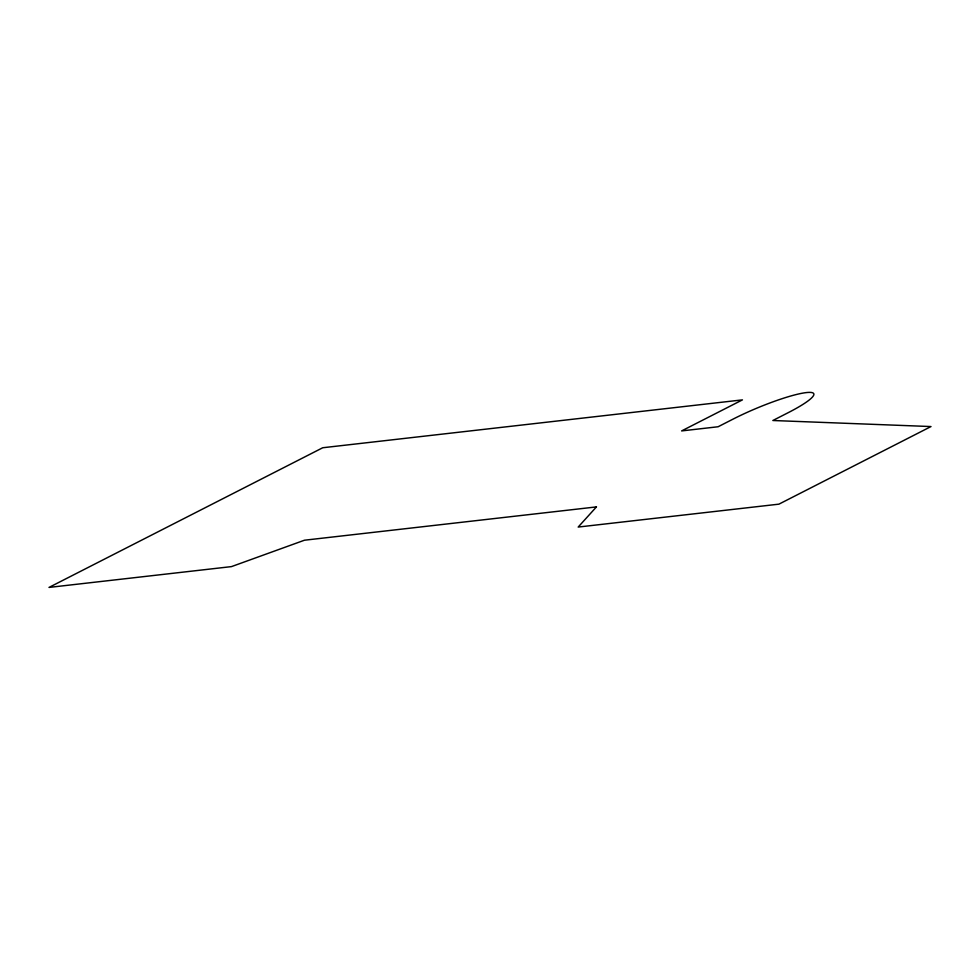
<?xml version="1.0" encoding="UTF-8"?>
<svg xmlns="http://www.w3.org/2000/svg" width="980" height="980" viewBox="0 0 980 980"><rect width="100%" height="100%" fill="white"/><g stroke="black" fill="none" stroke-linecap="round" stroke-linejoin="round"><path stroke-width="1.47" d="M596.44 506.905L578.188 527.056L778.916 504.161L931 426.557L772.853 420.506L788.067 412.739A57.514 8.6 -22.6 0 0 806.32 392.588A57.514 8.6 -22.6 0 0 733.322 418.987L718.107 426.753L681.615 430.918L742.448 399.877L322.738 447.75L49 587.424L231.476 566.612L304.474 540.213L596.44 506.905"/></g></svg>
